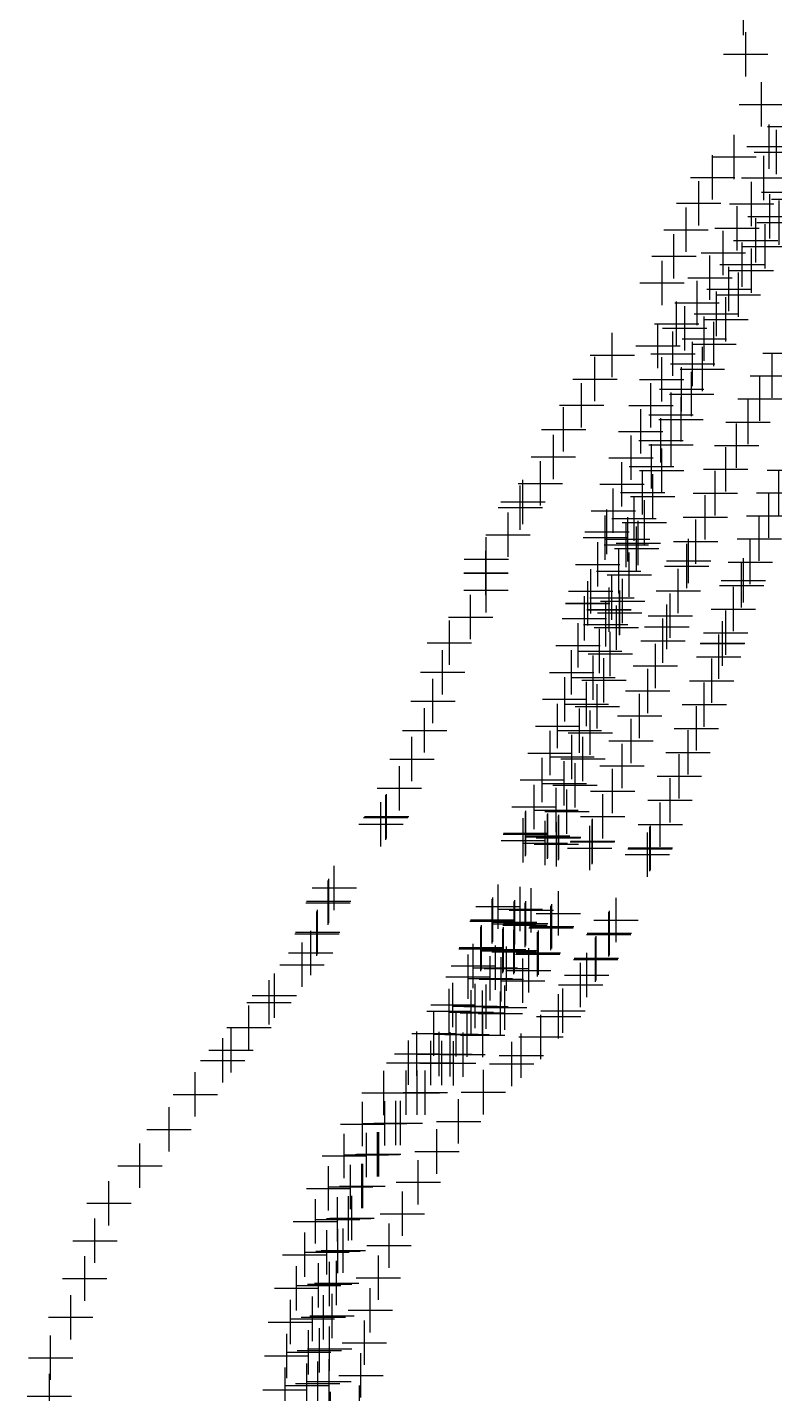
# Model space of a CAD drawing. Header units: metres. Extents: x 107442 to 107761, y 6433710 to 6434563.
# Drawn here: x 107478.1 to 107511.8, y 6434104.7 to 6434166.3 of the extents above; entities that cross this region are included whole.
import ezdxf

# ---------------------------------------------------------------- set-up
doc = ezdxf.new("R2010")
doc.units = ezdxf.units.M
doc.header["$PDMODE"] = 2
doc.header["$PDSIZE"] = 1

msp = doc.modelspace()

# ---------------------------------------------------------------- linework, layer by layer
for p in [(107510.363, 6434166.93, 92.64), (107510.469, 6434165.066, 92.87), (107511.172, 6434162.805, 93.271), (107511.172, 6434162.805, 93.271), (107512.454, 6434161.814, 93.676), (107512.454, 6434161.814, 93.676), (107512.454, 6434161.814, 93.676), (107511.523, 6434160.901, 93.747), (107511.853, 6434160.657, 93.644), (107511.853, 6434160.657, 93.644), (107509.943, 6434160.441, 94.022), (107508.969, 6434159.517, 94.113), (107511.278, 6434159.491, 93.612), (107511.278, 6434159.491, 93.612), (107512.175, 6434158.853, 93.337), (107512.175, 6434158.853, 93.337), (107508.348, 6434158.35, 94.09), (107510.729, 6434158.318, 93.58), (107510.729, 6434158.318, 93.58), (107512.623, 6434158.535, 93.337), (107512.623, 6434158.535, 93.337), (107511.556, 6434157.754, 93.33), (107511.556, 6434157.754, 93.33), (107511.969, 6434157.473, 93.33), (107511.969, 6434157.473, 93.33), (107507.778, 6434157.156, 94.06), (107510.081, 6434157.219, 93.573), (107510.081, 6434157.219, 93.573), (107510.918, 6434156.673, 93.323), (107510.918, 6434156.673, 93.323), (107511.337, 6434156.399, 93.323), (107511.337, 6434156.399, 93.323), (107507.227, 6434155.959, 94.032), (107509.455, 6434156.109, 93.566), (107509.455, 6434156.109, 93.566), (107510.303, 6434155.579, 93.316), (107510.303, 6434155.579, 93.316), (107508.853, 6434154.988, 93.559), (107508.853, 6434154.988, 93.559), (107510.727, 6434155.315, 93.316), (107510.727, 6434155.315, 93.316), (107506.694, 6434154.757, 94.007), (107509.711, 6434154.475, 93.309), (107509.711, 6434154.475, 93.309), (107508.273, 6434153.856, 93.552), (107508.273, 6434153.856, 93.552), (107510.141, 6434154.219, 93.309), (107510.141, 6434154.219, 93.309), (107509.142, 6434153.361, 93.302), (107509.142, 6434153.361, 93.302), (107509.576, 6434153.113, 93.302), (107509.576, 6434153.113, 93.302), (107507.349, 6434152.915, 93.65), (107507.717, 6434152.714, 93.545), (107507.717, 6434152.714, 93.545), (107506.51, 6434151.913, 93.728), (107508.596, 6434152.236, 93.295), (107508.596, 6434152.236, 93.295), (107509.035, 6434151.998, 93.295), (107509.035, 6434151.998, 93.295), (107504.445, 6434151.503, 94.153), (107507.185, 6434151.563, 93.538), (107507.185, 6434151.563, 93.538), (107512.24, 6434151.594, 94.069), (107508.073, 6434151.103, 93.288), (107508.073, 6434151.103, 93.288), (107508.517, 6434150.873, 93.288), (107508.517, 6434150.873, 93.288), (107503.662, 6434150.418, 94.222), (107506.676, 6434150.402, 93.531), (107506.676, 6434150.402, 93.531), (107511.663, 6434150.568, 94.043), (107507.573, 6434149.96, 93.281), (107507.573, 6434149.96, 93.281), (107508.022, 6434149.739, 93.281), (107508.022, 6434149.739, 93.281), (107511.107, 6434149.53, 94.017), (107503.066, 6434149.24, 94.246), (107506.192, 6434149.233, 93.524), (107506.192, 6434149.233, 93.524), (107507.097, 6434148.808, 93.274), (107507.097, 6434148.808, 93.274), (107502.251, 6434148.151, 94.336), (107507.55, 6434148.596, 93.274), (107507.55, 6434148.596, 93.274), (107510.571, 6434148.481, 93.992), (107505.731, 6434148.055, 93.517), (107505.731, 6434148.055, 93.517), (107506.645, 6434147.649, 93.267), (107506.645, 6434147.649, 93.267), (107507.102, 6434147.446, 93.267), (107507.102, 6434147.446, 93.267), (107510.057, 6434147.422, 93.966), (107501.794, 6434146.905, 94.334), (107505.295, 6434146.87, 93.51), (107505.295, 6434146.87, 93.51), (107506.217, 6434146.482, 93.26), (107506.217, 6434146.482, 93.26), (107509.563, 6434146.352, 93.94), (107512.431, 6434146.309, 94.622), (107501.206, 6434145.71, 94.374), (107506.677, 6434146.288, 93.26), (107506.677, 6434146.288, 93.26), (107504.883, 6434145.677, 93.503), (107504.883, 6434145.677, 93.503), (107505.812, 6434145.308, 93.253), (107505.812, 6434145.308, 93.253), (107506.277, 6434145.124, 93.253), (107506.277, 6434145.124, 93.253), (107509.091, 6434145.273, 93.915), (107511.96, 6434145.287, 94.596), (107500.3, 6434144.621, 94.504), (107500.414, 6434144.881, 94.497), (107504.495, 6434144.478, 93.496), (107504.495, 6434144.478, 93.496), (107505.432, 6434144.128, 93.246), (107505.432, 6434144.128, 93.246), (107505.9, 6434143.952, 93.246), (107505.9, 6434143.952, 93.246), (107508.641, 6434144.184, 93.889), (107511.509, 6434144.256, 94.57), (107499.746, 6434143.395, 94.547), (107504.132, 6434143.273, 93.489), (107504.132, 6434143.273, 93.489), (107504.207, 6434143.529, 93.49), (107504.207, 6434143.529, 93.49), (107505.075, 6434142.941, 93.239), (107505.075, 6434142.941, 93.239), (107505.149, 6434143.193, 93.24), (107505.149, 6434143.193, 93.24), (107505.547, 6434142.775, 93.239), (107505.547, 6434142.775, 93.239), (107505.62, 6434143.025, 93.24), (107505.62, 6434143.025, 93.24), (107508.213, 6434143.087, 93.863), (107511.078, 6434143.216, 94.545), (107498.764, 6434142.295, 94.708), (107503.793, 6434142.062, 93.482), (107503.793, 6434142.062, 93.482), (107507.891, 6434142.216, 93.843), (107510.669, 6434142.167, 94.519), (107498.748, 6434141.669, 94.67), (107498.749, 6434141.679, 94.671), (107498.749, 6434141.666, 94.67), (107504.742, 6434141.749, 93.232), (107504.742, 6434141.749, 93.232), (107505.217, 6434141.593, 93.232), (107505.217, 6434141.593, 93.232), (107507.807, 6434141.981, 93.838), (107498.752, 6434140.893, 94.622), (107503.477, 6434140.847, 93.475), (107503.477, 6434140.847, 93.475), (107507.422, 6434140.867, 93.812), (107510.28, 6434141.111, 94.493), (107510.361, 6434141.335, 94.499), (107503.342, 6434140.3, 93.472), (107503.342, 6434140.3, 93.472), (107503.343, 6434140.302, 93.472), (107503.343, 6434140.302, 93.472), (107503.345, 6434140.311, 93.472), (107503.345, 6434140.311, 93.472), (107504.432, 6434140.553, 93.225), (107504.432, 6434140.553, 93.225), (107504.91, 6434140.406, 93.225), (107504.91, 6434140.406, 93.225), (107498.058, 6434139.686, 94.715), (107503.191, 6434139.625, 93.468), (107503.191, 6434139.625, 93.468), (107504.301, 6434140.017, 93.222), (107504.301, 6434140.017, 93.222), (107504.301, 6434140.014, 93.222), (107504.301, 6434140.014, 93.222), (107504.303, 6434140.025, 93.222), (107504.303, 6434140.025, 93.222), (107504.78, 6434139.872, 93.222), (107504.78, 6434139.872, 93.222), (107504.781, 6434139.874, 93.222), (107504.781, 6434139.874, 93.222), (107504.783, 6434139.882, 93.222), (107504.783, 6434139.882, 93.222), (107507.061, 6434139.745, 93.787), (107509.913, 6434140.046, 94.468), (107504.153, 6434139.35, 93.218), (107504.153, 6434139.35, 93.218), (107504.633, 6434139.213, 93.218), (107504.633, 6434139.213, 93.218), (107506.906, 6434139.242, 93.776), (107506.906, 6434139.239, 93.776), (107506.909, 6434139.249, 93.776), (107509.567, 6434138.975, 94.443), (107497.104, 6434138.527, 94.871), (107502.908, 6434138.405, 93.461), (107502.908, 6434138.405, 93.461), (107506.729, 6434138.614, 93.763), (107509.419, 6434138.494, 94.432), (107509.419, 6434138.491, 94.432), (107509.422, 6434138.501, 94.432), (107503.874, 6434138.149, 93.211), (107503.874, 6434138.149, 93.211), (107504.358, 6434138.022, 93.211), (107504.358, 6434138.022, 93.211), (107509.251, 6434137.894, 94.418), (107496.795, 6434137.198, 94.858), (107502.612, 6434137.189, 93.454), (107502.612, 6434137.189, 93.454), (107506.397, 6434137.483, 93.738), (107503.584, 6434136.953, 93.204), (107503.584, 6434136.953, 93.204), (107504.07, 6434136.835, 93.204), (107504.07, 6434136.835, 93.204), (107508.932, 6434136.814, 94.394), (107496.36, 6434135.894, 94.873), (107502.304, 6434135.977, 93.447), (107502.304, 6434135.977, 93.447), (107506.048, 6434136.355, 93.713), (107503.28, 6434135.76, 93.197), (107503.28, 6434135.76, 93.197), (107503.768, 6434135.652, 93.197), (107503.768, 6434135.652, 93.197), (107505.681, 6434135.228, 93.687), (107508.596, 6434135.736, 94.368), (107501.981, 6434134.765, 93.44), (107501.981, 6434134.765, 93.44), (107508.241, 6434134.66, 94.342), (107495.978, 6434134.574, 94.872), (107502.962, 6434134.568, 93.19), (107502.962, 6434134.568, 93.19), (107503.452, 6434134.47, 93.19), (107503.452, 6434134.47, 93.19), (107505.295, 6434134.1, 93.66), (107501.644, 6434133.553, 93.433), (107501.644, 6434133.553, 93.433), (107502.628, 6434133.376, 93.183), (107502.628, 6434133.376, 93.183), (107507.866, 6434133.583, 94.316), (107495.408, 6434133.278, 94.915), (107503.12, 6434133.287, 93.183), (107503.12, 6434133.287, 93.183), (107504.89, 6434132.969, 93.633), (107501.291, 6434132.339, 93.426), (107501.291, 6434132.339, 93.426), (107502.278, 6434132.182, 93.176), (107502.278, 6434132.182, 93.176), (107507.471, 6434132.504, 94.288), (107494.843, 6434131.966, 94.953), (107502.772, 6434132.103, 93.176), (107502.772, 6434132.103, 93.176), (107504.464, 6434131.833, 93.604), (107500.92, 6434131.121, 93.419), (107500.92, 6434131.121, 93.419), (107501.91, 6434130.983, 93.169), (107501.91, 6434130.983, 93.169), (107502.405, 6434130.915, 93.169), (107502.405, 6434130.915, 93.169), (107507.054, 6434131.42, 94.26), (107494.015, 6434130.339, 95.025), (107494.232, 6434130.645, 94.997), (107494.265, 6434130.692, 94.993), (107504.016, 6434130.691, 93.576), (107506.613, 6434130.329, 94.231), (107500.529, 6434129.897, 93.412), (107500.529, 6434129.897, 93.412), (107500.544, 6434129.942, 93.412), (107500.544, 6434129.942, 93.412), (107501.522, 6434129.78, 93.162), (107501.522, 6434129.78, 93.162), (107501.537, 6434129.823, 93.162), (107501.537, 6434129.823, 93.162), (107502.019, 6434129.721, 93.162), (107502.019, 6434129.721, 93.162), (107502.033, 6434129.764, 93.162), (107502.033, 6434129.764, 93.162), (107500.434, 6434129.608, 93.41), (107500.434, 6434129.608, 93.41), (107501.428, 6434129.494, 93.16), (107501.428, 6434129.494, 93.16), (107501.925, 6434129.438, 93.16), (107501.925, 6434129.438, 93.16), (107503.428, 6434129.266, 93.539), (107503.543, 6434129.54, 93.546), (107503.561, 6434129.581, 93.547), (107506.147, 6434129.23, 94.201), (107506.165, 6434129.27, 94.202), (107506.033, 6434128.969, 94.194), (107491.909, 6434127.471, 95.249), (107491.632, 6434126.797, 95.244), (107491.659, 6434126.878, 95.245), (107499.3, 6434126.629, 93.389), (107499.3, 6434126.629, 93.389), (107499.025, 6434125.963, 93.384), (107499.025, 6434125.963, 93.384), (107499.053, 6434126.035, 93.384), (107499.053, 6434126.035, 93.384), (107500.294, 6434126.516, 93.139), (107500.294, 6434126.516, 93.139), (107500.791, 6434126.459, 93.139), (107500.791, 6434126.459, 93.139), (107502.018, 6434126.319, 93.447), (107504.623, 6434126.022, 94.103), (107491.123, 6434125.402, 95.234), (107491.154, 6434125.478, 95.234), (107500.018, 6434125.851, 93.134), (107500.018, 6434125.851, 93.134), (107500.047, 6434125.922, 93.134), (107500.047, 6434125.922, 93.134), (107500.515, 6434125.795, 93.134), (107500.515, 6434125.795, 93.134), (107500.543, 6434125.865, 93.134), (107500.543, 6434125.865, 93.134), (107501.681, 6434125.664, 93.427), (107501.715, 6434125.732, 93.429), (107504.287, 6434125.37, 94.083), (107504.32, 6434125.435, 94.085), (107498.547, 6434124.785, 93.377), (107498.547, 6434124.785, 93.377), (107490.844, 6434124.539, 95.213), (107498.519, 6434124.718, 93.377), (107498.519, 6434124.718, 93.377), (107499.515, 6434124.626, 93.127), (107499.515, 6434124.626, 93.127), (107499.543, 6434124.692, 93.127), (107499.543, 6434124.692, 93.127), (107500.012, 6434124.579, 93.127), (107500.012, 6434124.579, 93.127), (107500.04, 6434124.645, 93.127), (107500.04, 6434124.645, 93.127), (107501.082, 6434124.48, 93.396), (107501.115, 6434124.545, 93.397), (107503.693, 6434124.239, 94.051), (107503.726, 6434124.3, 94.053), (107490.453, 6434124.004, 95.248), (107498.18, 6434123.95, 93.373), (107498.18, 6434123.95, 93.373), (107499.177, 6434123.87, 93.123), (107499.177, 6434123.87, 93.123), (107499.675, 6434123.83, 93.123), (107499.675, 6434123.83, 93.123), (107500.682, 6434123.749, 93.375), (107503.296, 6434123.54, 94.031), (107497.946, 6434123.462, 93.37), (107497.946, 6434123.462, 93.37), (107498.943, 6434123.389, 93.12), (107498.943, 6434123.389, 93.12), (107499.442, 6434123.353, 93.12), (107499.442, 6434123.353, 93.12), (107500.406, 6434123.283, 93.362), (107503.021, 6434123.094, 94.017), (107488.964, 6434122.302, 95.395), (107489.208, 6434122.614, 95.378), (107497.089, 6434121.912, 93.361), (107497.089, 6434121.912, 93.361), (107497.258, 6434122.192, 93.363), (107497.258, 6434122.192, 93.363), (107498.088, 6434121.864, 93.111), (107498.088, 6434121.864, 93.111), (107498.256, 6434122.14, 93.113), (107498.256, 6434122.14, 93.113), (107498.587, 6434121.84, 93.111), (107498.587, 6434121.84, 93.111), (107498.755, 6434122.114, 93.113), (107498.755, 6434122.114, 93.113), (107499.404, 6434121.801, 93.315), (107499.6, 6434122.069, 93.324), (107502.023, 6434121.675, 93.971), (107502.219, 6434121.932, 93.98), (107488.055, 6434121.173, 95.443), (107496.4, 6434120.903, 93.355), (107496.4, 6434120.903, 93.355), (107497.4, 6434120.871, 93.105), (107497.4, 6434120.871, 93.105), (107497.9, 6434120.855, 93.105), (107497.9, 6434120.855, 93.105), (107498.605, 6434120.832, 93.282), (107501.226, 6434120.747, 93.937), (107487.256, 6434120.147, 95.445), (107495.632, 6434119.993, 93.35), (107495.632, 6434119.993, 93.35), (107496.632, 6434119.974, 93.1), (107496.632, 6434119.974, 93.1), (107497.132, 6434119.965, 93.1), (107497.132, 6434119.965, 93.1), (107497.72, 6434119.954, 93.247), (107500.342, 6434119.906, 93.903), (107486.878, 6434119.689, 95.444), (107495.26, 6434119.585, 93.348), (107495.26, 6434119.585, 93.348), (107496.26, 6434119.573, 93.098), (107496.26, 6434119.573, 93.098), (107496.76, 6434119.567, 93.098), (107496.76, 6434119.567, 93.098), (107497.292, 6434119.56, 93.231), (107499.914, 6434119.528, 93.887), (107485.639, 6434118.157, 95.468), (107494.149, 6434118.223, 93.341), (107494.149, 6434118.223, 93.341), (107495.149, 6434118.23, 93.091), (107495.149, 6434118.23, 93.091), (107495.649, 6434118.234, 93.091), (107495.649, 6434118.234, 93.091), (107496.011, 6434118.237, 93.181), (107498.633, 6434118.257, 93.837), (107493.186, 6434116.819, 93.333), (107493.186, 6434116.819, 93.333), (107494.185, 6434116.847, 93.083), (107494.185, 6434116.847, 93.083), (107494.685, 6434116.861, 93.083), (107494.685, 6434116.861, 93.083), (107494.891, 6434116.866, 93.135), (107497.512, 6434116.939, 93.79), (107484.457, 6434116.578, 95.516), (107496.536, 6434115.581, 93.747), (107483.143, 6434114.942, 95.632), (107492.356, 6434115.382, 93.326), (107492.356, 6434115.382, 93.326), (107493.355, 6434115.43, 93.076), (107493.355, 6434115.43, 93.076), (107493.854, 6434115.453, 93.076), (107493.854, 6434115.453, 93.076), (107493.917, 6434115.456, 93.092), (107491.649, 6434113.917, 93.319), (107491.649, 6434113.917, 93.319), (107492.647, 6434113.985, 93.069), (107492.647, 6434113.985, 93.069), (107493.146, 6434114.019, 93.069), (107493.146, 6434114.019, 93.069), (107493.146, 6434114.019, 93.069), (107493.202, 6434114.022, 93.055), (107495.694, 6434114.191, 93.707), (107481.743, 6434113.246, 95.801), (107491.059, 6434112.43, 93.311), (107491.059, 6434112.43, 93.311), (107492.055, 6434112.518, 93.061), (107492.055, 6434112.518, 93.061), (107492.553, 6434112.562, 93.061), (107492.553, 6434112.562, 93.061), (107492.553, 6434112.562, 93.061), (107492.706, 6434112.575, 93.023), (107494.978, 6434112.775, 93.67), (107481.114, 6434111.556, 95.807), (107494.382, 6434111.337, 93.635), (107490.579, 6434110.926, 93.304), (107490.579, 6434110.926, 93.304), (107491.573, 6434111.034, 93.054), (107491.573, 6434111.034, 93.054), (107492.07, 6434111.088, 93.054), (107492.07, 6434111.088, 93.054), (107492.07, 6434111.088, 93.054), (107492.312, 6434111.114, 92.993), (107480.65, 6434109.853, 95.801), (107490.205, 6434109.41, 93.297), (107490.205, 6434109.41, 93.297), (107491.197, 6434109.538, 93.047), (107491.197, 6434109.538, 93.047), (107491.693, 6434109.601, 93.047), (107491.693, 6434109.601, 93.047), (107491.693, 6434109.601, 93.047), (107492.015, 6434109.643, 92.965), (107493.9, 6434109.885, 93.603), (107480.024, 6434108.103, 95.863), (107491.417, 6434108.108, 93.039), (107491.417, 6434108.108, 93.039), (107491.417, 6434108.108, 93.039), (107491.811, 6434108.166, 92.94), (107493.529, 6434108.422, 93.573), (107489.933, 6434107.887, 93.289), (107489.933, 6434107.887, 93.289), (107490.923, 6434108.034, 93.039), (107490.923, 6434108.034, 93.039), (107493.266, 6434106.953, 93.546), (107479.112, 6434106.277, 96.025), (107489.761, 6434106.36, 93.282), (107489.761, 6434106.36, 93.282), (107490.747, 6434106.527, 93.032), (107490.747, 6434106.527, 93.032), (107491.24, 6434106.61, 93.032), (107491.24, 6434106.61, 93.032), (107491.24, 6434106.61, 93.032), (107491.698, 6434106.688, 92.916), (107490.669, 6434105.021, 93.025), (107490.669, 6434105.021, 93.025), (107491.16, 6434105.114, 93.025), (107491.16, 6434105.114, 93.025), (107491.16, 6434105.114, 93.025), (107491.674, 6434105.212, 92.894), (107493.108, 6434105.484, 93.52), (107479.062, 6434104.549, 95.995), (107489.687, 6434104.835, 93.275), (107489.687, 6434104.835, 93.275), (107493.053, 6434104.02, 93.497), (107491.737, 6434103.742, 92.874)]:
    msp.add_point(p)

doc.saveas('drawing.dxf')
